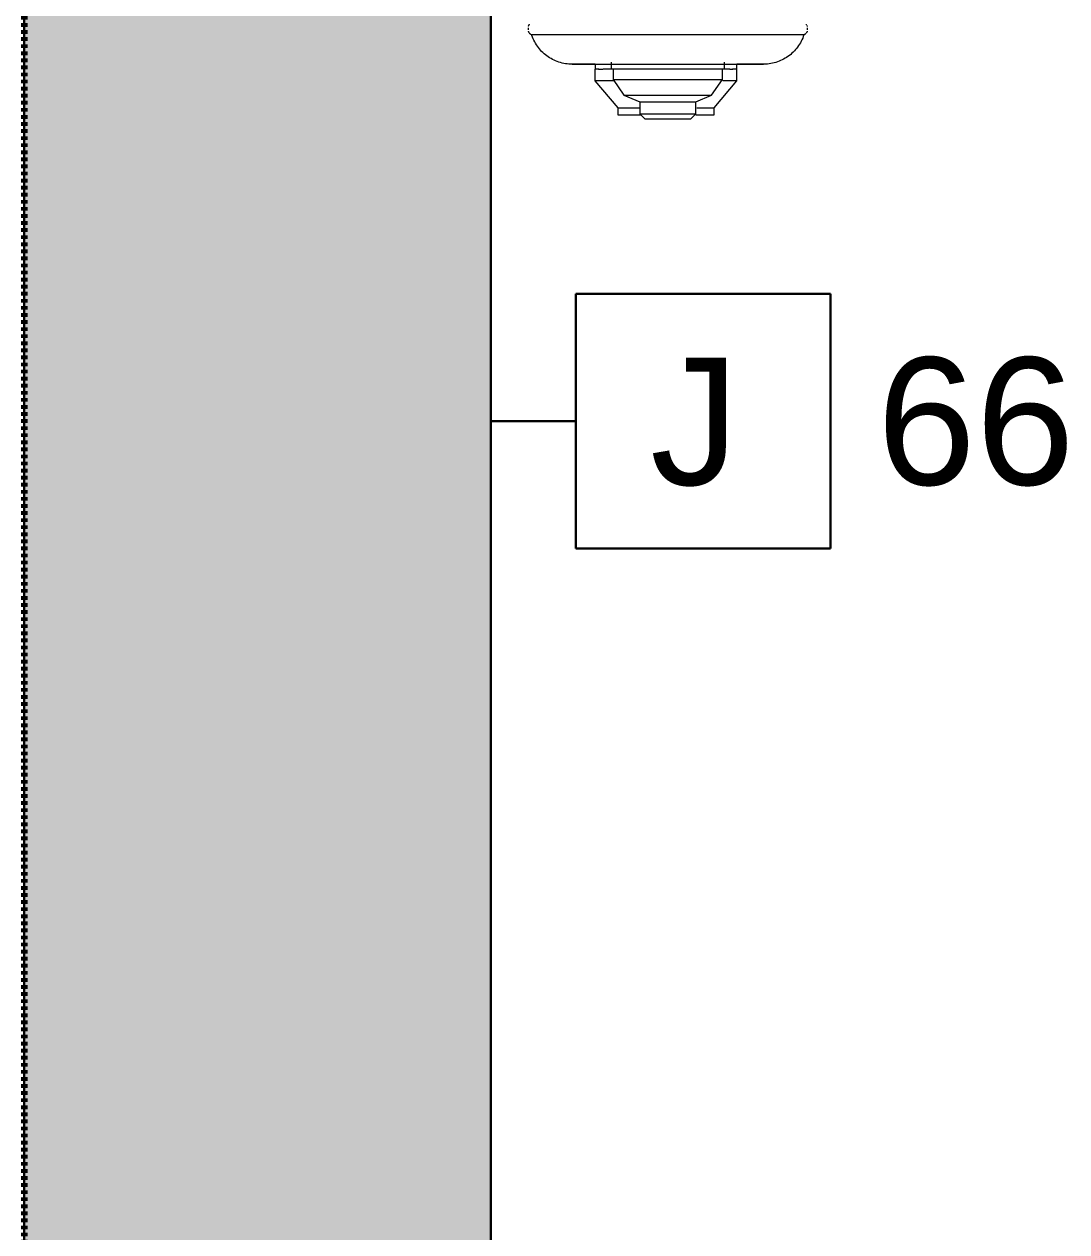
# Model space of a CAD drawing. Header units: inches. Extents: x -4688 to 1542, y -3558 to 978.
# Drawn here: x 1.72 to 38.57, y 677.3 to 719.99 of the extents above; entities that cross this region are included whole.
import ezdxf

# ---------------------------------------------------------------- set-up
doc = ezdxf.new("R2010")
doc.units = ezdxf.units.IN
doc.header["$MEASUREMENT"] = 0
doc.linetypes.add('Dash', pattern=[0.25, 0.125, -0.125])
for name, color, linetype, lineweight in [('A-ANNO-MATC', 214, 'Dash', 140), ('A-ANNO-NOTE', 131, 'Continuous', 40), ('A-GENM', 13, 'Continuous', 9), ('A-WALL', 113, 'Continuous', 18), ('A-WALL-PATT', 111, 'Continuous', 18)]:
    doc.layers.add(name, color=color, linetype=linetype, lineweight=lineweight)
doc.styles.add('Arial', font='arial.ttf', dxfattribs={"height": 4.5})
doc.styles.add('Swis721 Lt BT', font='swissl.ttf', dxfattribs={"height": 4.5})

# ---------------------------------------------------------------- blocks, each defined once
blk = doc.blocks.new('Cast_Iron_Radiator_8182 - Cast_Iron_Radiator_8182-V97-1st Floor Power _ Signal')
at = {"layer": 'A-GENM'}
for p, q in [((-5.943, 4.848), (-5.968, 4.809)), ((-5.968, 1), (-5.968, 4.809)), ((-5.75, 4.933), (-5.787, 4.933)), ((-5.713, 4.933), (-5.75, 4.933)), ((-7.584, 2.575), (-8.542, 1.771)), ((-7.179, 2.575), (-7.584, 2.575)), ((-7.584, 1.924), (-7.584, 2.575)), ((-7.179, 2.575), (-7.179, 2.565)), ((-6.997, 2.562), (-7.179, 2.562)), ((-7.179, 2.436), (-7.179, 2.551)), ((-7.179, 2.452), (-7.179, 2.301)), ((-7.179, 2.017), (-7.179, 2.287)), ((-8.542, 1.771), (-8.792, 1.771)), ((-8.792, 1.771), (-8.792, 0.961)), ((-8.542, 1.771), (-8.542, 1.008)), ((-7.545, 1.935), (-8.095, 1.55)), ((-7.179, 1.935), (-7.545, 1.935)), ((-7.545, 1.935), (-7.545, -1.935)), ((-6.928, 2), (-7.179, 2)), ((-7.179, -2), (-7.179, 2)), ((-8.095, 1.55), (-8.331, 0.993)), ((-8.095, 1.55), (-8.095, -1.55)), ((-8.753, 0.993), (-8.929, 0.816)), ((-8.331, 0.993), (-8.753, 0.993)), ((-8.753, 0.993), (-8.753, -0.993)), ((-8.331, 0.993), (-8.331, -0.993)), ((-7.002, 1), (-7.002, -1)), ((-5.968, -1), (-5.968, 1)), ((-8.929, 0.816), (-8.929, -0.816)), ((-8.929, -0.816), (-8.753, -0.993)), ((-8.792, -0.985), (-8.792, -1.635)), ((-8.753, -0.993), (-8.331, -0.993)), ((-8.542, -1.028), (-8.542, -1.635)), ((-8.331, -0.993), (-8.095, -1.55)), ((-5.968, -4.809), (-5.968, -1)), ((-8.792, -1.635), (-8.542, -1.635)), ((-8.542, -1.635), (-7.584, -2.438)), ((-8.095, -1.55), (-7.545, -1.935)), ((-7.584, -2.438), (-7.584, -1.944)), ((-7.545, -1.935), (-7.179, -1.935)), ((-7.179, -2), (-6.932, -2)), ((-7.179, -2.188), (-7.179, -2.013)), ((-7.584, -2.438), (-7.179, -2.438)), ((-7.179, -2.192), (-7.179, -2.296)), ((-7.179, -2.438), (-7.179, -2.291)), ((-7.179, -2.438), (-6.996, -2.438)), ((-5.968, -4.809), (-5.943, -4.848)), ((-5.787, -4.933), (-5.75, -4.933)), ((-5.75, -4.933), (-5.713, -4.933))]:
    blk.add_line(p, q, dxfattribs=at)
at = {"layer": 'A-GENM', "flags": 128}
for points in [[(-7.002, 3.383), (-7.001, 3.443), (-6.997, 3.503), (-6.991, 3.563), (-6.983, 3.622), (-6.972, 3.681), (-6.959, 3.74), (-6.943, 3.798), (-6.926, 3.855), (-6.906, 3.911), (-6.883, 3.967), (-6.859, 4.022), (-6.832, 4.076), (-6.804, 4.128), (-6.773, 4.18), (-6.74, 4.23), (-6.705, 4.279), (-6.668, 4.326), (-6.63, 4.372), (-6.589, 4.416), (-6.547, 4.459), (-6.503, 4.5), (-6.458, 4.539), (-6.411, 4.576), (-6.362, 4.612), (-6.312, 4.645), (-6.261, 4.677), (-6.209, 4.706), (-6.155, 4.733), (-6.101, 4.758), (-6.045, 4.781), (-5.989, 4.802)], [(-5.943, 4.848), (-5.938, 4.854), (-5.934, 4.86), (-5.929, 4.866), (-5.925, 4.872), (-5.919, 4.877)], [(-5.909, 4.887), (-5.903, 4.892), (-5.897, 4.896), (-5.891, 4.901), (-5.885, 4.905)], [(-5.872, 4.912), (-5.865, 4.915), (-5.858, 4.918), (-5.851, 4.921), (-5.844, 4.924), (-5.837, 4.926)], [(-5.662, 4.925), (-5.655, 4.923), (-5.648, 4.921), (-5.641, 4.918), (-5.634, 4.915), (-5.627, 4.912)], [(-5.614, 4.904), (-5.608, 4.9), (-5.602, 4.896), (-5.596, 4.891), (-5.591, 4.887)], [(-7.002, 3.383), (-7.002, 3.381), (-7.002, 3.375), (-7.002, 3.366), (-7.002, 3.353), (-7.002, 3.336), (-7.002, 3.315), (-7.002, 3.29), (-7.002, 3.262), (-7.002, 3.23), (-7.002, 3.195), (-7.002, 3.156), (-7.002, 3.114), (-7.002, 3.068), (-7.002, 3.019), (-7.002, 2.967), (-7.002, 2.911), (-7.002, 2.853), (-7.002, 2.792), (-7.002, 2.727), (-7.002, 2.66), (-7.002, 2.591), (-7.002, 2.518), (-7.002, 2.444), (-7.002, 2.367), (-7.002, 2.288), (-7.002, 2.206), (-7.002, 2.123), (-7.002, 2.038), (-7.002, 1.952), (-7.002, 1.864), (-7.002, 1.774), (-7.002, 1.683), (-7.002, 1.591), (-7.002, 1.499), (-7.002, 1.405), (-7.002, 1.311), (-7.002, 1.216), (-7.002, 1.121), (-7.002, 1.026), (-7.002, 1)], [(-7.002, 2.571), (-7.002, 2.642), (-7.002, 2.71), (-7.002, 2.775), (-7.002, 2.837), (-7.002, 2.896), (-7.002, 2.952), (-7.002, 3.005), (-7.002, 3.055), (-7.002, 3.102), (-7.002, 3.145), (-7.002, 3.185), (-7.002, 3.221), (-7.002, 3.254), (-7.002, 3.283), (-7.002, 3.309), (-7.002, 3.33), (-7.002, 3.348), (-7.002, 3.363), (-7.002, 3.373), (-7.002, 3.38), (-7.002, 3.383), (-7.002, 3.383)], [(-7.002, -1), (-7.002, -1.095), (-7.002, -1.19), (-7.002, -1.285), (-7.002, -1.38), (-7.002, -1.473), (-7.002, -1.566), (-7.002, -1.659), (-7.002, -1.75), (-7.002, -1.839), (-7.002, -1.928), (-7.002, -2.015), (-7.002, -2.1), (-7.002, -2.184), (-7.002, -2.266), (-7.002, -2.346), (-7.002, -2.423), (-7.002, -2.498), (-7.002, -2.571), (-7.002, -2.642), (-7.002, -2.71), (-7.002, -2.775), (-7.002, -2.837), (-7.002, -2.896), (-7.002, -2.952), (-7.002, -3.005), (-7.002, -3.055), (-7.002, -3.102), (-7.002, -3.145), (-7.002, -3.185), (-7.002, -3.221), (-7.002, -3.254), (-7.002, -3.283), (-7.002, -3.309), (-7.002, -3.33), (-7.002, -3.348), (-7.002, -3.363), (-7.002, -3.373), (-7.002, -3.38), (-7.002, -3.383), (-7.002, -3.383)], [(-7.002, -3.383), (-7.002, -3.381), (-7.002, -3.375), (-7.002, -3.366), (-7.002, -3.353), (-7.002, -3.336), (-7.002, -3.315), (-7.002, -3.29), (-7.002, -3.262), (-7.002, -3.23), (-7.002, -3.195), (-7.002, -3.156), (-7.002, -3.114), (-7.002, -3.068), (-7.002, -3.019), (-7.002, -2.967), (-7.002, -2.911), (-7.002, -2.853), (-7.002, -2.792), (-7.002, -2.727), (-7.002, -2.66), (-7.002, -2.591), (-7.002, -2.518), (-7.002, -2.444)], [(-5.968, -4.809), (-6.025, -4.789), (-6.081, -4.767), (-6.135, -4.743), (-6.189, -4.716), (-6.242, -4.688), (-6.294, -4.657), (-6.344, -4.624), (-6.393, -4.59), (-6.441, -4.553), (-6.487, -4.515), (-6.531, -4.474), (-6.574, -4.432), (-6.615, -4.389), (-6.654, -4.343), (-6.692, -4.296), (-6.727, -4.248), (-6.761, -4.198), (-6.793, -4.147), (-6.822, -4.095), (-6.849, -4.042), (-6.875, -3.987), (-6.898, -3.932), (-6.919, -3.876), (-6.937, -3.819), (-6.953, -3.761), (-6.967, -3.703), (-6.979, -3.644), (-6.988, -3.585), (-6.995, -3.525), (-7, -3.465), (-7.002, -3.405), (-7.002, -3.383)], [(-5.92, -4.876), (-5.925, -4.871), (-5.93, -4.865), (-5.935, -4.859), (-5.939, -4.854), (-5.943, -4.848)], [(-5.886, -4.904), (-5.892, -4.9), (-5.898, -4.896), (-5.904, -4.891), (-5.909, -4.887)], [(-5.838, -4.925), (-5.845, -4.923), (-5.852, -4.921), (-5.859, -4.918), (-5.866, -4.915), (-5.873, -4.912)], [(-5.628, -4.912), (-5.635, -4.915), (-5.642, -4.918), (-5.649, -4.921), (-5.656, -4.924), (-5.663, -4.926)], [(-5.591, -4.887), (-5.597, -4.892), (-5.603, -4.896), (-5.609, -4.901), (-5.615, -4.905)]]:
    blk.add_lwpolyline(points, dxfattribs=at)

msp = doc.modelspace()

# ---------------------------------------------------------------- hatches: boundary and pattern name
at = {"layer": 'A-WALL-PATT', "lineweight": 9}
h = msp.add_hatch(color=7, dxfattribs=at)
h.paths.add_polyline_path([(1.715, -1.167), (18.215, -1.167), (18.215, 116.218), (1.715, 116.218), (1.715, 32.254)], flags=0)
h.paths.add_polyline_path([(18.215, 154.718), (18.215, 335.374), (1.715, 335.374), (1.715, 154.718)], flags=0)
h.paths.add_polyline_path([(18.215, 388.374), (18.215, 814.521), (1.715, 814.521), (1.715, 388.374)], flags=0)

# ---------------------------------------------------------------- linework, layer by layer
at = {"layer": 'A-ANNO-MATC'}
msp.add_line((1.715, 857.521), (1.715, -90.479), dxfattribs=at)
at = {"layer": 'A-ANNO-NOTE', "lineweight": 30}
for p, q in [((21.215, 710.452), (21.215, 701.452)), ((30.215, 710.452), (21.215, 710.452)), ((30.215, 701.452), (30.215, 710.452)), ((18.215, 704.452), (18.215, 707.452)), ((18.215, 705.952), (21.215, 705.952)), ((21.215, 701.452), (30.215, 701.452))]:
    msp.add_line(p, q, dxfattribs=at)
at = {"layer": 'A-WALL', "color": 8, "lineweight": 30}
for p, q in [((1.715, 599.958), (1.715, 838.521)), ((18.215, 388.374), (18.215, 814.521))]:
    msp.add_line(p, q, dxfattribs=at)

# ---------------------------------------------------------------- block references
at = {"layer": 'A-GENM', "rotation": 90.00000000000017}
msp.add_blockref('Cast_Iron_Radiator_8182 - Cast_Iron_Radiator_8182-V97-1st Floor Power _ Signal', (24.467, 725.572), dxfattribs=at)

# ---------------------------------------------------------------- texts
at = {"layer": 'A-ANNO-NOTE', "lineweight": 9, "char_height": 4.5, "attachment_point": 1}
for s, insert, width, style in [('J', (23.843, 708.204), 3.939, 'Arial'), ('66', (31.857, 708.206), 8.181, 'Swis721 Lt BT')]:
    msp.add_mtext(s, dxfattribs=dict(at, insert=insert, width=width, style=style))

doc.saveas('drawing.dxf')
